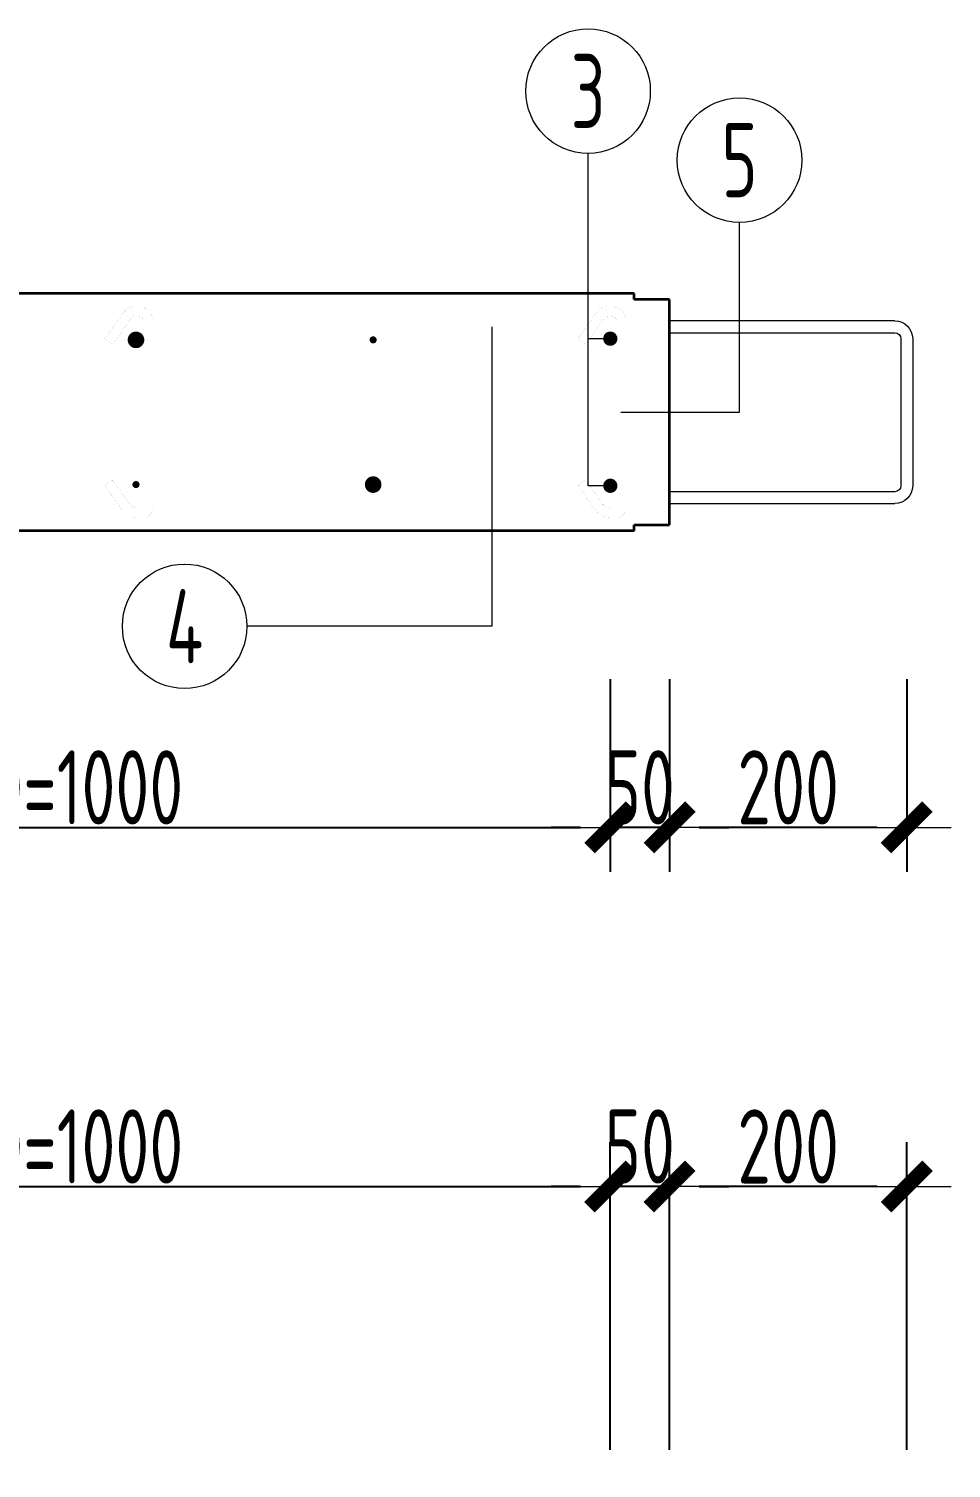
# Model space of a CAD drawing. Extents: x -85320 to 1679916, y -1321939 to 627.
# Drawn here: x 1099976 to 1103087, y -1087332 to -1082478 of the extents above; entities that cross this region are included whole.
import ezdxf
from ezdxf.enums import TextEntityAlignment as Align

# ---------------------------------------------------------------- set-up
doc = ezdxf.new("R2010")
doc.units = 0
doc.header["$LTSCALE"] = 1000
for name, color, linetype, lineweight in [('直线', 7, 'Continuous', 18), ('预制墙墙身水平筋', 130, 'Continuous', 18), ('预制墙墙身纵向受力筋', 1, 'Continuous', 18), ('预制墙墙身纵向非受力筋', 94, 'Continuous', 18), ('预制墙墙身附加筋', 94, 'Continuous', 18), ('预制墙拉筋', 130, 'Continuous', 18), ('预制墙详图标注', 3, 'Continuous', 18), ('预制墙详图轮廓', 3, 'Continuous', 35)]:
    doc.layers.add(name, color=color, linetype=linetype, lineweight=lineweight)
doc.styles.add('样式 1', font='yjkeng.shx', dxfattribs={"width": 0.7, "bigfont": 'yjkchn.shx'})
doc.dimstyles.new('盈建科结构', dxfattribs={"dimscale": 100, "dimtxt": 2.5, "dimasz": 1, "dimexe": 1.5, "dimexo": 0.625, "dimgap": 0.1, "dimtad": 1, "dimdec": 0, "dimrnd": 1, "dimzin": 0, "dimdsep": 46, "dimtxsty": '样式 1', "dimblk": '_yjkbk', "dimblk1": 'ARCHTICK', "dimblk2": 'ARCHTICK', "dimcen": 0.09, "dimadec": 0, "dimazin": 0, "dimtfac": 1, "dimtdec": 4, "dimtix": 1, "dimtmove": 2, "dimatfit": 3, "dimfxl": 1, "dimtolj": 1, "dimtzin": 0, "dimarcsym": 0})

# ---------------------------------------------------------------- blocks, each defined once
blk = doc.blocks.new('_yjkbk')
blk.add_line((-1, 0), (1.5, 0))
blk.add_lwpolyline([(-0.7, -0.7, 0.5, 0.5, 0), (0.7, 0.7, 0.5, 0.5, 0)], format="xyseb")
blk = doc.blocks.new('*D3430')
at = {"layer": 'Defpoints', "color": 0, "transparency": 16777216}
for p in [(1102137.3, -1086381.7), (1102137.3, -1087331.7), (1102937.3, -1087331.7)]:
    blk.add_point(p, dxfattribs=at)
at = {"layer": '预制墙详图标注', "color": 0, "lineweight": -2, "transparency": 16777216}
for p, q in [((1102137.3, -1087269.2), (1102137.3, -1086231.7)), ((1102937.3, -1087269.2), (1102937.3, -1086231.7)), ((1102837.3, -1086381.7), (1102237.3, -1086381.7))]:
    blk.add_line(p, q, dxfattribs=at)
at = {"layer": '预制墙详图标注', "color": 0, "lineweight": -2, "transparency": 16777216, "xscale": 100, "yscale": 100, "zscale": 100, "rotation": 180}
blk.add_blockref('_yjkbk', (1102137.3, -1086381.7), dxfattribs=at)
at = {"layer": '预制墙详图标注', "color": 0, "lineweight": -2, "transparency": 16777216, "xscale": 100, "yscale": 100, "zscale": 100}
blk.add_blockref('_yjkbk', (1102937.3, -1086381.7), dxfattribs=at)
at = {"layer": '预制墙详图标注', "color": 0, "transparency": 16777216, "insert": (1102537.3, -1086371.7), "char_height": 250, "attachment_point": 8, "style": '样式 1'}
blk.add_mtext('\\A1;200', dxfattribs=at)
blk = doc.blocks.new('_ArchTick')
at = {"color": 0, "linetype": 'ByBlock', "const_width": 0.4}
blk.add_lwpolyline([(-0.5, -0.5), (0.5, 0.5)], dxfattribs=at)
blk = doc.blocks.new('*D3431')
at = {"layer": 'Defpoints', "color": 0, "transparency": 16777216}
for p in [(1101937.3, -1086381.7), (1101937.3, -1087331.7), (1102137.3, -1087331.7)]:
    blk.add_point(p, dxfattribs=at)
at = {"layer": '预制墙详图标注', "color": 0, "lineweight": -2, "transparency": 16777216}
for p, q in [((1101937.3, -1087269.2), (1101937.3, -1086231.7)), ((1102137.3, -1087269.2), (1102137.3, -1086231.7)), ((1101837.3, -1086381.7), (1101737.3, -1086381.7)), ((1102137.3, -1086381.7), (1101937.3, -1086381.7)), ((1102237.3, -1086381.7), (1102337.3, -1086381.7))]:
    blk.add_line(p, q, dxfattribs=at)
at = {"layer": '预制墙详图标注', "color": 0, "lineweight": -2, "transparency": 16777216, "xscale": 100, "yscale": 100, "zscale": 100}
blk.add_blockref('_yjkbk', (1101937.3, -1086381.7), dxfattribs=at)
at = {"layer": '预制墙详图标注', "color": 0, "lineweight": -2, "transparency": 16777216, "xscale": 100, "yscale": 100, "zscale": 100, "rotation": 180}
blk.add_blockref('_yjkbk', (1102137.3, -1086381.7), dxfattribs=at)
at = {"layer": '预制墙详图标注', "color": 0, "transparency": 16777216, "insert": (1102037.3, -1086371.7), "char_height": 250, "attachment_point": 8, "style": '样式 1'}
blk.add_mtext('\\A1;50', dxfattribs=at)
blk = doc.blocks.new('*D3432')
at = {"layer": 'Defpoints', "color": 0, "transparency": 16777216}
for p in [(1101937.3, -1086381.7), (1097937.3, -1087331.7), (1101937.3, -1087331.7)]:
    blk.add_point(p, dxfattribs=at)
at = {"layer": '预制墙详图标注', "color": 0, "lineweight": -2, "transparency": 16777216}
for p, q in [((1097937.3, -1087269.2), (1097937.3, -1086231.7)), ((1101937.3, -1087269.2), (1101937.3, -1086231.7)), ((1098037.3, -1086381.7), (1101837.3, -1086381.7))]:
    blk.add_line(p, q, dxfattribs=at)
at = {"layer": '预制墙详图标注', "color": 0, "lineweight": -2, "transparency": 16777216, "xscale": 100, "yscale": 100, "zscale": 100, "rotation": 180}
blk.add_blockref('_yjkbk', (1097937.3, -1086381.7), dxfattribs=at)
at = {"layer": '预制墙详图标注', "color": 0, "lineweight": -2, "transparency": 16777216, "xscale": 100, "yscale": 100, "zscale": 100}
blk.add_blockref('_yjkbk', (1101937.3, -1086381.7), dxfattribs=at)
at = {"layer": '预制墙详图标注', "color": 0, "transparency": 16777216, "insert": (1099937.3, -1086371.7), "char_height": 250, "attachment_point": 8, "style": '样式 1'}
blk.add_mtext('\\A1;5×200=1000', dxfattribs=at)
blk = doc.blocks.new('*D3442')
at = {"layer": 'Defpoints', "color": 0, "transparency": 16777216}
for p in [(1102137.3, -1084670.7), (1102937.3, -1084670.7), (1102137.3, -1085170.7)]:
    blk.add_point(p, dxfattribs=at)
at = {"layer": '预制墙详图标注', "color": 0, "lineweight": -2, "transparency": 16777216}
for p, q in [((1102137.3, -1084670.7), (1102137.3, -1085320.7)), ((1102937.3, -1084670.7), (1102937.3, -1085320.7)), ((1102837.3, -1085170.7), (1102237.3, -1085170.7))]:
    blk.add_line(p, q, dxfattribs=at)
at = {"layer": '预制墙详图标注', "color": 0, "lineweight": -2, "transparency": 16777216, "xscale": 100, "yscale": 100, "zscale": 100, "rotation": 180}
blk.add_blockref('_yjkbk', (1102137.3, -1085170.7), dxfattribs=at)
at = {"layer": '预制墙详图标注', "color": 0, "lineweight": -2, "transparency": 16777216, "xscale": 100, "yscale": 100, "zscale": 100}
blk.add_blockref('_yjkbk', (1102937.3, -1085170.7), dxfattribs=at)
at = {"layer": '预制墙详图标注', "color": 0, "transparency": 16777216, "insert": (1102537.3, -1085160.7), "char_height": 250, "attachment_point": 8, "style": '样式 1'}
blk.add_mtext('\\A1;200', dxfattribs=at)
blk = doc.blocks.new('*D3443')
at = {"layer": 'Defpoints', "color": 0, "transparency": 16777216}
for p in [(1101937.3, -1084670.7), (1102137.3, -1084670.7), (1101937.3, -1085170.7)]:
    blk.add_point(p, dxfattribs=at)
at = {"layer": '预制墙详图标注', "color": 0, "lineweight": -2, "transparency": 16777216}
for p, q in [((1101937.3, -1084670.7), (1101937.3, -1085320.7)), ((1102137.3, -1084670.7), (1102137.3, -1085320.7)), ((1101837.3, -1085170.7), (1101737.3, -1085170.7)), ((1102137.3, -1085170.7), (1101937.3, -1085170.7)), ((1102237.3, -1085170.7), (1102337.3, -1085170.7))]:
    blk.add_line(p, q, dxfattribs=at)
at = {"layer": '预制墙详图标注', "color": 0, "lineweight": -2, "transparency": 16777216, "xscale": 100, "yscale": 100, "zscale": 100}
blk.add_blockref('_yjkbk', (1101937.3, -1085170.7), dxfattribs=at)
at = {"layer": '预制墙详图标注', "color": 0, "lineweight": -2, "transparency": 16777216, "xscale": 100, "yscale": 100, "zscale": 100, "rotation": 180}
blk.add_blockref('_yjkbk', (1102137.3, -1085170.7), dxfattribs=at)
at = {"layer": '预制墙详图标注', "color": 0, "transparency": 16777216, "insert": (1102037.3, -1085160.7), "char_height": 250, "attachment_point": 8, "style": '样式 1'}
blk.add_mtext('\\A1;50', dxfattribs=at)
blk = doc.blocks.new('*D3444')
at = {"layer": 'Defpoints', "color": 0, "transparency": 16777216}
for p in [(1097937.3, -1084670.7), (1101937.3, -1084670.7), (1101937.3, -1085170.7)]:
    blk.add_point(p, dxfattribs=at)
at = {"layer": '预制墙详图标注', "color": 0, "lineweight": -2, "transparency": 16777216}
for p, q in [((1097937.3, -1084733.2), (1097937.3, -1085320.7)), ((1101937.3, -1084733.2), (1101937.3, -1085320.7)), ((1098037.3, -1085170.7), (1101837.3, -1085170.7))]:
    blk.add_line(p, q, dxfattribs=at)
at = {"layer": '预制墙详图标注', "color": 0, "lineweight": -2, "transparency": 16777216, "xscale": 100, "yscale": 100, "zscale": 100, "rotation": 180}
blk.add_blockref('_yjkbk', (1097937.3, -1085170.7), dxfattribs=at)
at = {"layer": '预制墙详图标注', "color": 0, "lineweight": -2, "transparency": 16777216, "xscale": 100, "yscale": 100, "zscale": 100}
blk.add_blockref('_yjkbk', (1101937.3, -1085170.7), dxfattribs=at)
at = {"layer": '预制墙详图标注', "color": 0, "transparency": 16777216, "insert": (1099937.3, -1085160.7), "char_height": 250, "attachment_point": 8, "style": '样式 1'}
blk.add_mtext('\\A1;5×200=1000', dxfattribs=at)
blk = doc.blocks.new('闭口左')
at = {"layer": '预制墙墙身水平筋', "lineweight": 18}
for p, q in [((1032954.4, -832442.8), (1033714.4, -832442.8)), ((1032954.4, -832442.8), (1033714.4, -832442.8)), ((1032954.4, -832442.8), (1033714.4, -832442.8)), ((1032954.4, -832442.8), (1033714.4, -832442.8)), ((1032954.4, -832442.8), (1033714.4, -832442.8)), ((1032954.4, -832442.8), (1033714.4, -832442.8)), ((1032954.4, -832442.8), (1033714.4, -832442.8)), ((1032954.4, -832442.8), (1033714.4, -832442.8)), ((1032954.4, -832442.8), (1033714.4, -832442.8)), ((1032954.4, -832442.8), (1033714.4, -832442.8)), ((1032954.4, -832442.8), (1033714.4, -832442.8)), ((1032954.4, -832442.8), (1033714.4, -832442.8)), ((1032954.4, -832442.8), (1033714.4, -832442.8)), ((1032954.4, -832442.8), (1033714.4, -832442.8)), ((1032954.4, -832442.8), (1033714.4, -832442.8)), ((1033714.4, -832482.8), (1032954.4, -832482.8)), ((1033714.4, -832482.8), (1032954.4, -832482.8)), ((1033714.4, -832482.8), (1032954.4, -832482.8)), ((1033714.4, -832482.8), (1032954.4, -832482.8)), ((1033714.4, -832482.8), (1032954.4, -832482.8)), ((1033714.4, -832482.8), (1032954.4, -832482.8)), ((1033714.4, -832482.8), (1032954.4, -832482.8)), ((1033714.4, -832482.8), (1032954.4, -832482.8)), ((1033714.4, -832482.8), (1032954.4, -832482.8)), ((1033714.4, -832482.8), (1032954.4, -832482.8)), ((1033714.4, -832482.8), (1032954.4, -832482.8)), ((1033714.4, -832482.8), (1032954.4, -832482.8)), ((1033714.4, -832482.8), (1032954.4, -832482.8)), ((1033714.4, -832482.8), (1032954.4, -832482.8)), ((1033714.4, -832482.8), (1032954.4, -832482.8)), ((1032954.4, -833018.8), (1033714.4, -833018.8)), ((1033714.4, -833058.8), (1032954.4, -833058.8))]:
    blk.add_line(p, q, dxfattribs=at)
at = {"layer": '预制墙墙身水平筋', "color": 4}
for p, q in [((1032894.4, -832502.8), (1032894.4, -832998.8)), ((1032934.4, -832502.8), (1032934.4, -832998.8))]:
    blk.add_line(p, q, dxfattribs=at)
at = {"layer": '预制墙墙身水平筋', "lineweight": 18}
for centre, radius, start, end in [((1032954.4, -832502.8), 60, 90, 180), ((1032954.4, -832502.8), 60, 90, 180), ((1032954.4, -832502.8), 60, 90, 180), ((1032954.4, -832502.8), 60, 90, 180), ((1032954.4, -832502.8), 60, 90, 180), ((1032954.4, -832502.8), 60, 90, 180), ((1032954.4, -832502.8), 60, 90, 180), ((1032954.4, -832502.8), 60, 90, 180), ((1032954.4, -832502.8), 60, 90, 180), ((1032954.4, -832502.8), 60, 90, 180), ((1032954.4, -832502.8), 60, 90, 180), ((1032954.4, -832502.8), 60, 90, 180), ((1032954.4, -832502.8), 60, 90, 180), ((1032954.4, -832502.8), 60, 90, 180), ((1032954.4, -832502.8), 20, 90, 180), ((1032954.4, -832502.8), 20, 90, 180), ((1032954.4, -832502.8), 20, 90, 180), ((1032954.4, -832502.8), 20, 90, 180), ((1032954.4, -832502.8), 20, 90, 180), ((1032954.4, -832502.8), 20, 90, 180), ((1032954.4, -832502.8), 20, 90, 180), ((1032954.4, -832502.8), 20, 90, 180), ((1032954.4, -832502.8), 20, 90, 180), ((1032954.4, -832502.8), 20, 90, 180), ((1032954.4, -832502.8), 20, 90, 180), ((1032954.4, -832502.8), 20, 90, 180), ((1032954.4, -832502.8), 20, 90, 180), ((1032954.4, -832502.8), 20, 90, 180), ((1032954.4, -832998.8), 60, 180, 270), ((1032954.4, -832998.8), 20, 180, 270)]:
    blk.add_arc(centre, radius, start, end, dxfattribs=at)

msp = doc.modelspace()

# ---------------------------------------------------------------- linework, layer by layer
at = {"layer": '直线', "lineweight": 18}
for p, q in [((1101937.303, -1083522.706), (1101862.303, -1083522.706)), ((1101537.303, -1084058.706), (1101537.303, -1084492.706))]:
    msp.add_line(p, q, dxfattribs=at)
for points in [[(1101937.303, -1084018.706), (1101862.303, -1084018.706), (1101862.303, -1082897.706)], [(1101973.303, -1083770.706), (1102373.303, -1083770.706), (1102373.303, -1083130.706)], [(1101537.303, -1083482.706), (1101537.303, -1084492.706), (1100711.303, -1084492.706)]]:
    msp.add_lwpolyline(points, dxfattribs=at)
for centre in [(1101862.303, -1082687.706), (1102373.303, -1082920.706), (1100501.303, -1084492.706)]:
    msp.add_circle(centre, 210, dxfattribs=at)
at = {"layer": '预制墙墙身水平筋', "lineweight": 18, "const_width": 0.18}
for points in [[(1102137.303, -1083462.706), (1097737.303, -1083462.706)], [(1102137.303, -1083462.706), (1097737.303, -1083462.706)], [(1102137.303, -1083462.706), (1097737.303, -1083462.706)], [(1102137.303, -1083462.706), (1097737.303, -1083462.706)], [(1102137.303, -1083462.706), (1097737.303, -1083462.706)], [(1102137.303, -1083462.706), (1097737.303, -1083462.706)], [(1102137.303, -1083462.706), (1097737.303, -1083462.706)], [(1102137.303, -1083462.706), (1097737.303, -1083462.706)], [(1102137.303, -1083462.706), (1097737.303, -1083462.706)], [(1102137.303, -1083462.706), (1097737.303, -1083462.706)], [(1102137.303, -1083462.706), (1097737.303, -1083462.706)], [(1102137.303, -1083462.706), (1097737.303, -1083462.706)], [(1102137.303, -1083462.706), (1097737.303, -1083462.706)], [(1102137.303, -1083462.706), (1097737.303, -1083462.706)], [(1102137.303, -1083462.706), (1097737.303, -1083462.706)], [(1097737.303, -1083502.706), (1102137.303, -1083502.706)], [(1097737.303, -1083502.706), (1102137.303, -1083502.706)], [(1097737.303, -1083502.706), (1102137.303, -1083502.706)], [(1097737.303, -1083502.706), (1102137.303, -1083502.706)], [(1097737.303, -1083502.706), (1102137.303, -1083502.706)], [(1097737.303, -1083502.706), (1102137.303, -1083502.706)], [(1097737.303, -1083502.706), (1102137.303, -1083502.706)], [(1097737.303, -1083502.706), (1102137.303, -1083502.706)], [(1097737.303, -1083502.706), (1102137.303, -1083502.706)], [(1097737.303, -1083502.706), (1102137.303, -1083502.706)], [(1097737.303, -1083502.706), (1102137.303, -1083502.706)], [(1097737.303, -1083502.706), (1102137.303, -1083502.706)], [(1097737.303, -1083502.706), (1102137.303, -1083502.706)], [(1097737.303, -1083502.706), (1102137.303, -1083502.706)], [(1097737.303, -1083502.706), (1102137.303, -1083502.706)], [(1102137.303, -1084038.706), (1097737.303, -1084038.706)], [(1102137.303, -1084038.706), (1097737.303, -1084038.706)], [(1102137.303, -1084038.706), (1097737.303, -1084038.706)], [(1102137.303, -1084038.706), (1097737.303, -1084038.706)], [(1102137.303, -1084038.706), (1097737.303, -1084038.706)], [(1102137.303, -1084038.706), (1097737.303, -1084038.706)], [(1102137.303, -1084038.706), (1097737.303, -1084038.706)], [(1102137.303, -1084038.706), (1097737.303, -1084038.706)], [(1102137.303, -1084038.706), (1097737.303, -1084038.706)], [(1102137.303, -1084038.706), (1097737.303, -1084038.706)], [(1102137.303, -1084038.706), (1097737.303, -1084038.706)], [(1102137.303, -1084038.706), (1097737.303, -1084038.706)], [(1102137.303, -1084038.706), (1097737.303, -1084038.706)], [(1102137.303, -1084038.706), (1097737.303, -1084038.706)], [(1102137.303, -1084038.706), (1097737.303, -1084038.706)], [(1097737.303, -1084078.706), (1102137.303, -1084078.706)], [(1097737.303, -1084078.706), (1102137.303, -1084078.706)], [(1097737.303, -1084078.706), (1102137.303, -1084078.706)], [(1097737.303, -1084078.706), (1102137.303, -1084078.706)], [(1097737.303, -1084078.706), (1102137.303, -1084078.706)], [(1097737.303, -1084078.706), (1102137.303, -1084078.706)], [(1097737.303, -1084078.706), (1102137.303, -1084078.706)], [(1097737.303, -1084078.706), (1102137.303, -1084078.706)], [(1097737.303, -1084078.706), (1102137.303, -1084078.706)], [(1097737.303, -1084078.706), (1102137.303, -1084078.706)], [(1097737.303, -1084078.706), (1102137.303, -1084078.706)], [(1097737.303, -1084078.706), (1102137.303, -1084078.706)], [(1097737.303, -1084078.706), (1102137.303, -1084078.706)], [(1097737.303, -1084078.706), (1102137.303, -1084078.706)], [(1097737.303, -1084078.706), (1102137.303, -1084078.706)]]:
    msp.add_lwpolyline(points, dxfattribs=at)
at = {"layer": '预制墙墙身纵向受力筋', "lineweight": 18, "const_width": 28}
for points in [[(1100323.303, -1083526.706, -1), (1100351.303, -1083526.706, -1)], [(1101123.303, -1084014.706, -1), (1101151.303, -1084014.706, -1)]]:
    msp.add_lwpolyline(points, format="xyb", close=True, dxfattribs=at)
at = {"layer": '预制墙墙身纵向非受力筋', "lineweight": 18, "const_width": 12}
for points in [[(1101131.303, -1083526.706, -1), (1101143.303, -1083526.706, -1)], [(1100331.303, -1084014.706, -1), (1100343.303, -1084014.706, -1)]]:
    msp.add_lwpolyline(points, format="xyb", close=True, dxfattribs=at)
at = {"layer": '预制墙墙身附加筋', "lineweight": 18, "const_width": 24}
for points in [[(1101925.303, -1083522.706, -1), (1101949.303, -1083522.706, -1)], [(1101925.303, -1084018.706, -1), (1101949.303, -1084018.706, -1)]]:
    msp.add_lwpolyline(points, format="xyb", close=True, dxfattribs=at)
at = {"layer": '预制墙拉筋', "lineweight": 18, "const_width": 0.18}
for points in [[(1100231.809, -1084017.544), (1100286.922, -1084095.456, 0.24342753), (1100347.306, -1084126.706), (1100362.304, -1084126.706, 0.41421357), (1100393.303, -1084095.707), (1100393.303, -1083460.703, 0.41421357), (1100347.306, -1083414.706), (1100332.307, -1083414.706, 0.24342753), (1100295.584, -1083433.711), (1100231.809, -1083523.867), (1100257.933, -1083542.347), (1100321.708, -1083452.191, -0.24342753), (1100332.307, -1083446.706), (1100347.306, -1083446.706, -0.41421357), (1100361.303, -1083460.703), (1100361.303, -1084095.707), (1100363.306, -1084095.707, -0.41421357), (1100362.304, -1084096.708), (1100362.304, -1084094.706), (1100347.306, -1084094.706, -0.24342753), (1100313.047, -1084076.976), (1100257.933, -1083999.064)], [(1100231.809, -1084017.544), (1100286.922, -1084095.456, 0.24342753), (1100347.306, -1084126.706), (1100362.304, -1084126.706, 0.41421357), (1100393.303, -1084095.707), (1100393.303, -1083460.703, 0.41421357), (1100347.306, -1083414.706), (1100332.307, -1083414.706, 0.24342753), (1100295.584, -1083433.711), (1100231.809, -1083523.867), (1100257.933, -1083542.347), (1100321.708, -1083452.191, -0.24342753), (1100332.307, -1083446.706), (1100347.306, -1083446.706, -0.41421357), (1100361.303, -1083460.703), (1100361.303, -1084095.707), (1100363.306, -1084095.707, -0.41421357), (1100362.304, -1084096.708), (1100362.304, -1084094.706), (1100347.306, -1084094.706, -0.24342753), (1100313.047, -1084076.976), (1100257.933, -1083999.064)], [(1100231.809, -1084017.544), (1100286.922, -1084095.456, 0.24342753), (1100347.306, -1084126.706), (1100362.304, -1084126.706, 0.41421357), (1100393.303, -1084095.707), (1100393.303, -1083460.703, 0.41421357), (1100347.306, -1083414.706), (1100332.307, -1083414.706, 0.24342753), (1100295.584, -1083433.711), (1100231.809, -1083523.867), (1100257.933, -1083542.347), (1100321.708, -1083452.191, -0.24342753), (1100332.307, -1083446.706), (1100347.306, -1083446.706, -0.41421357), (1100361.303, -1083460.703), (1100361.303, -1084095.707), (1100363.306, -1084095.707, -0.41421357), (1100362.304, -1084096.708), (1100362.304, -1084094.706), (1100347.306, -1084094.706, -0.24342753), (1100313.047, -1084076.976), (1100257.933, -1083999.064)], [(1100231.809, -1084017.544), (1100286.922, -1084095.456, 0.24342753), (1100347.306, -1084126.706), (1100362.304, -1084126.706, 0.41421357), (1100393.303, -1084095.707), (1100393.303, -1083460.703, 0.41421357), (1100347.306, -1083414.706), (1100332.307, -1083414.706, 0.24342753), (1100295.584, -1083433.711), (1100231.809, -1083523.867), (1100257.933, -1083542.347), (1100321.708, -1083452.191, -0.24342753), (1100332.307, -1083446.706), (1100347.306, -1083446.706, -0.41421357), (1100361.303, -1083460.703), (1100361.303, -1084095.707), (1100363.306, -1084095.707, -0.41421357), (1100362.304, -1084096.708), (1100362.304, -1084094.706), (1100347.306, -1084094.706, -0.24342753), (1100313.047, -1084076.976), (1100257.933, -1083999.064)], [(1100231.809, -1084017.544), (1100286.922, -1084095.456, 0.24342753), (1100347.306, -1084126.706), (1100362.304, -1084126.706, 0.41421357), (1100393.303, -1084095.707), (1100393.303, -1083460.703, 0.41421357), (1100347.306, -1083414.706), (1100332.307, -1083414.706, 0.24342753), (1100295.584, -1083433.711), (1100231.809, -1083523.867), (1100257.933, -1083542.347), (1100321.708, -1083452.191, -0.24342753), (1100332.307, -1083446.706), (1100347.306, -1083446.706, -0.41421357), (1100361.303, -1083460.703), (1100361.303, -1084095.707), (1100363.306, -1084095.707, -0.41421357), (1100362.304, -1084096.708), (1100362.304, -1084094.706), (1100347.306, -1084094.706, -0.24342753), (1100313.047, -1084076.976), (1100257.933, -1083999.064)], [(1101827.809, -1084017.544), (1101882.922, -1084095.456, 0.24342753), (1101943.306, -1084126.706), (1101958.304, -1084126.706, 0.41421357), (1101989.303, -1084095.707), (1101989.303, -1083460.703, 0.41421357), (1101943.306, -1083414.706), (1101928.307, -1083414.706, 0.24342753), (1101891.584, -1083433.711), (1101827.809, -1083523.867), (1101853.933, -1083542.347), (1101917.708, -1083452.191, -0.24342753), (1101928.307, -1083446.706), (1101943.306, -1083446.706, -0.41421357), (1101957.303, -1083460.703), (1101957.303, -1084095.707), (1101959.306, -1084095.707, -0.41421357), (1101958.304, -1084096.708), (1101958.304, -1084094.706), (1101943.306, -1084094.706, -0.24342753), (1101909.047, -1084076.976), (1101853.933, -1083999.064)], [(1101827.809, -1084017.544), (1101882.922, -1084095.456, 0.24342753), (1101943.306, -1084126.706), (1101958.304, -1084126.706, 0.41421357), (1101989.303, -1084095.707), (1101989.303, -1083460.703, 0.41421357), (1101943.306, -1083414.706), (1101928.307, -1083414.706, 0.24342753), (1101891.584, -1083433.711), (1101827.809, -1083523.867), (1101853.933, -1083542.347), (1101917.708, -1083452.191, -0.24342753), (1101928.307, -1083446.706), (1101943.306, -1083446.706, -0.41421357), (1101957.303, -1083460.703), (1101957.303, -1084095.707), (1101959.306, -1084095.707, -0.41421357), (1101958.304, -1084096.708), (1101958.304, -1084094.706), (1101943.306, -1084094.706, -0.24342753), (1101909.047, -1084076.976), (1101853.933, -1083999.064)], [(1101827.809, -1084017.544), (1101882.922, -1084095.456, 0.24342753), (1101943.306, -1084126.706), (1101958.304, -1084126.706, 0.41421357), (1101989.303, -1084095.707), (1101989.303, -1083460.703, 0.41421357), (1101943.306, -1083414.706), (1101928.307, -1083414.706, 0.24342753), (1101891.584, -1083433.711), (1101827.809, -1083523.867), (1101853.933, -1083542.347), (1101917.708, -1083452.191, -0.24342753), (1101928.307, -1083446.706), (1101943.306, -1083446.706, -0.41421357), (1101957.303, -1083460.703), (1101957.303, -1084095.707), (1101959.306, -1084095.707, -0.41421357), (1101958.304, -1084096.708), (1101958.304, -1084094.706), (1101943.306, -1084094.706, -0.24342753), (1101909.047, -1084076.976), (1101853.933, -1083999.064)], [(1101827.809, -1084017.544), (1101882.922, -1084095.456, 0.24342753), (1101943.306, -1084126.706), (1101958.304, -1084126.706, 0.41421357), (1101989.303, -1084095.707), (1101989.303, -1083460.703, 0.41421357), (1101943.306, -1083414.706), (1101928.307, -1083414.706, 0.24342753), (1101891.584, -1083433.711), (1101827.809, -1083523.867), (1101853.933, -1083542.347), (1101917.708, -1083452.191, -0.24342753), (1101928.307, -1083446.706), (1101943.306, -1083446.706, -0.41421357), (1101957.303, -1083460.703), (1101957.303, -1084095.707), (1101959.306, -1084095.707, -0.41421357), (1101958.304, -1084096.708), (1101958.304, -1084094.706), (1101943.306, -1084094.706, -0.24342753), (1101909.047, -1084076.976), (1101853.933, -1083999.064)], [(1101827.809, -1084017.544), (1101882.922, -1084095.456, 0.24342753), (1101943.306, -1084126.706), (1101958.304, -1084126.706, 0.41421357), (1101989.303, -1084095.707), (1101989.303, -1083460.703, 0.41421357), (1101943.306, -1083414.706), (1101928.307, -1083414.706, 0.24342753), (1101891.584, -1083433.711), (1101827.809, -1083523.867), (1101853.933, -1083542.347), (1101917.708, -1083452.191, -0.24342753), (1101928.307, -1083446.706), (1101943.306, -1083446.706, -0.41421357), (1101957.303, -1083460.703), (1101957.303, -1084095.707), (1101959.306, -1084095.707, -0.41421357), (1101958.304, -1084096.708), (1101958.304, -1084094.706), (1101943.306, -1084094.706, -0.24342753), (1101909.047, -1084076.976), (1101853.933, -1083999.064)], [(1101827.809, -1084017.544), (1101882.922, -1084095.456, 0.24342753), (1101943.306, -1084126.706), (1101958.304, -1084126.706, 0.41421357), (1101989.303, -1084095.707), (1101989.303, -1083460.703, 0.41421357), (1101943.306, -1083414.706), (1101928.307, -1083414.706, 0.24342753), (1101891.584, -1083433.711), (1101827.809, -1083523.867), (1101853.933, -1083542.347), (1101917.708, -1083452.191, -0.24342753), (1101928.307, -1083446.706), (1101943.306, -1083446.706, -0.41421357), (1101957.303, -1083460.703), (1101957.303, -1084095.707), (1101959.306, -1084095.707, -0.41421357), (1101958.304, -1084096.708), (1101958.304, -1084094.706), (1101943.306, -1084094.706, -0.24342753), (1101909.047, -1084076.976), (1101853.933, -1083999.064)], [(1101827.809, -1084017.544), (1101882.922, -1084095.456, 0.24342753), (1101943.306, -1084126.706), (1101958.304, -1084126.706, 0.41421357), (1101989.303, -1084095.707), (1101989.303, -1083460.703, 0.41421357), (1101943.306, -1083414.706), (1101928.307, -1083414.706, 0.24342753), (1101891.584, -1083433.711), (1101827.809, -1083523.867), (1101853.933, -1083542.347), (1101917.708, -1083452.191, -0.24342753), (1101928.307, -1083446.706), (1101943.306, -1083446.706, -0.41421357), (1101957.303, -1083460.703), (1101957.303, -1084095.707), (1101959.306, -1084095.707, -0.41421357), (1101958.304, -1084096.708), (1101958.304, -1084094.706), (1101943.306, -1084094.706, -0.24342753), (1101909.047, -1084076.976), (1101853.933, -1083999.064)], [(1101827.809, -1084017.544), (1101882.922, -1084095.456, 0.24342753), (1101943.306, -1084126.706), (1101958.304, -1084126.706, 0.41421357), (1101989.303, -1084095.707), (1101989.303, -1083460.703, 0.41421357), (1101943.306, -1083414.706), (1101928.307, -1083414.706, 0.24342753), (1101891.584, -1083433.711), (1101827.809, -1083523.867), (1101853.933, -1083542.347), (1101917.708, -1083452.191, -0.24342753), (1101928.307, -1083446.706), (1101943.306, -1083446.706, -0.41421357), (1101957.303, -1083460.703), (1101957.303, -1084095.707), (1101959.306, -1084095.707, -0.41421357), (1101958.304, -1084096.708), (1101958.304, -1084094.706), (1101943.306, -1084094.706, -0.24342753), (1101909.047, -1084076.976), (1101853.933, -1083999.064)], [(1101827.809, -1084017.544), (1101882.922, -1084095.456, 0.24342753), (1101943.306, -1084126.706), (1101958.304, -1084126.706, 0.41421357), (1101989.303, -1084095.707), (1101989.303, -1083460.703, 0.41421357), (1101943.306, -1083414.706), (1101928.307, -1083414.706, 0.24342753), (1101891.584, -1083433.711), (1101827.809, -1083523.867), (1101853.933, -1083542.347), (1101917.708, -1083452.191, -0.24342753), (1101928.307, -1083446.706), (1101943.306, -1083446.706, -0.41421357), (1101957.303, -1083460.703), (1101957.303, -1084095.707), (1101959.306, -1084095.707, -0.41421357), (1101958.304, -1084096.708), (1101958.304, -1084094.706), (1101943.306, -1084094.706, -0.24342753), (1101909.047, -1084076.976), (1101853.933, -1083999.064)], [(1101827.809, -1084017.544), (1101882.922, -1084095.456, 0.24342753), (1101943.306, -1084126.706), (1101958.304, -1084126.706, 0.41421357), (1101989.303, -1084095.707), (1101989.303, -1083460.703, 0.41421357), (1101943.306, -1083414.706), (1101928.307, -1083414.706, 0.24342753), (1101891.584, -1083433.711), (1101827.809, -1083523.867), (1101853.933, -1083542.347), (1101917.708, -1083452.191, -0.24342753), (1101928.307, -1083446.706), (1101943.306, -1083446.706, -0.41421357), (1101957.303, -1083460.703), (1101957.303, -1084095.707), (1101959.306, -1084095.707, -0.41421357), (1101958.304, -1084096.708), (1101958.304, -1084094.706), (1101943.306, -1084094.706, -0.24342753), (1101909.047, -1084076.976), (1101853.933, -1083999.064)], [(1101827.809, -1084017.544), (1101882.922, -1084095.456, 0.24342753), (1101943.306, -1084126.706), (1101958.304, -1084126.706, 0.41421357), (1101989.303, -1084095.707), (1101989.303, -1083460.703, 0.41421357), (1101943.306, -1083414.706), (1101928.307, -1083414.706, 0.24342753), (1101891.584, -1083433.711), (1101827.809, -1083523.867), (1101853.933, -1083542.347), (1101917.708, -1083452.191, -0.24342753), (1101928.307, -1083446.706), (1101943.306, -1083446.706, -0.41421357), (1101957.303, -1083460.703), (1101957.303, -1084095.707), (1101959.306, -1084095.707, -0.41421357), (1101958.304, -1084096.708), (1101958.304, -1084094.706), (1101943.306, -1084094.706, -0.24342753), (1101909.047, -1084076.976), (1101853.933, -1083999.064)], [(1101827.809, -1084017.544), (1101882.922, -1084095.456, 0.24342753), (1101943.306, -1084126.706), (1101958.304, -1084126.706, 0.41421357), (1101989.303, -1084095.707), (1101989.303, -1083460.703, 0.41421357), (1101943.306, -1083414.706), (1101928.307, -1083414.706, 0.24342753), (1101891.584, -1083433.711), (1101827.809, -1083523.867), (1101853.933, -1083542.347), (1101917.708, -1083452.191, -0.24342753), (1101928.307, -1083446.706), (1101943.306, -1083446.706, -0.41421357), (1101957.303, -1083460.703), (1101957.303, -1084095.707), (1101959.306, -1084095.707, -0.41421357), (1101958.304, -1084096.708), (1101958.304, -1084094.706), (1101943.306, -1084094.706, -0.24342753), (1101909.047, -1084076.976), (1101853.933, -1083999.064)], [(1101827.809, -1084017.544), (1101882.922, -1084095.456, 0.24342753), (1101943.306, -1084126.706), (1101958.304, -1084126.706, 0.41421357), (1101989.303, -1084095.707), (1101989.303, -1083460.703, 0.41421357), (1101943.306, -1083414.706), (1101928.307, -1083414.706, 0.24342753), (1101891.584, -1083433.711), (1101827.809, -1083523.867), (1101853.933, -1083542.347), (1101917.708, -1083452.191, -0.24342753), (1101928.307, -1083446.706), (1101943.306, -1083446.706, -0.41421357), (1101957.303, -1083460.703), (1101957.303, -1084095.707), (1101959.306, -1084095.707, -0.41421357), (1101958.304, -1084096.708), (1101958.304, -1084094.706), (1101943.306, -1084094.706, -0.24342753), (1101909.047, -1084076.976), (1101853.933, -1083999.064)], [(1101827.809, -1084017.544), (1101882.922, -1084095.456, 0.24342753), (1101943.306, -1084126.706), (1101958.304, -1084126.706, 0.41421357), (1101989.303, -1084095.707), (1101989.303, -1083460.703, 0.41421357), (1101943.306, -1083414.706), (1101928.307, -1083414.706, 0.24342753), (1101891.584, -1083433.711), (1101827.809, -1083523.867), (1101853.933, -1083542.347), (1101917.708, -1083452.191, -0.24342753), (1101928.307, -1083446.706), (1101943.306, -1083446.706, -0.41421357), (1101957.303, -1083460.703), (1101957.303, -1084095.707), (1101959.306, -1084095.707, -0.41421357), (1101958.304, -1084096.708), (1101958.304, -1084094.706), (1101943.306, -1084094.706, -0.24342753), (1101909.047, -1084076.976), (1101853.933, -1083999.064)], [(1101827.809, -1084017.544), (1101882.922, -1084095.456, 0.24342753), (1101943.306, -1084126.706), (1101958.304, -1084126.706, 0.41421357), (1101989.303, -1084095.707), (1101989.303, -1083460.703, 0.41421357), (1101943.306, -1083414.706), (1101928.307, -1083414.706, 0.24342753), (1101891.584, -1083433.711), (1101827.809, -1083523.867), (1101853.933, -1083542.347), (1101917.708, -1083452.191, -0.24342753), (1101928.307, -1083446.706), (1101943.306, -1083446.706, -0.41421357), (1101957.303, -1083460.703), (1101957.303, -1084095.707), (1101959.306, -1084095.707, -0.41421357), (1101958.304, -1084096.708), (1101958.304, -1084094.706), (1101943.306, -1084094.706, -0.24342753), (1101909.047, -1084076.976), (1101853.933, -1083999.064)]]:
    msp.add_lwpolyline(points, format="xyb", close=True, dxfattribs=at)
at = {"layer": '预制墙详图轮廓', "lineweight": 35}
for p, q in [((1102017.303, -1083370.706), (1097857.303, -1083370.706)), ((1102017.303, -1083390.706), (1102017.303, -1083370.706)), ((1102137.303, -1083390.706), (1102017.303, -1083390.706)), ((1102137.303, -1084150.706), (1102137.303, -1083390.706)), ((1102017.303, -1084170.706), (1097857.303, -1084170.706)), ((1102017.303, -1084170.706), (1102017.303, -1084150.706)), ((1102017.303, -1084150.706), (1102137.303, -1084150.706))]:
    msp.add_line(p, q, dxfattribs=at)

# ---------------------------------------------------------------- block references
at = {"layer": '预制墙墙身水平筋', "color": 4, "xscale": -1}
msp.add_blockref('闭口左', (2135851.674, -251019.858), dxfattribs=at)

# ---------------------------------------------------------------- texts
at = {"layer": '直线', "linetype": 'Continuous', "style": '样式 1', "width": 0.7}
for s, p in [('3', (1101862.303, -1082687.706)), ('5', (1102373.303, -1082920.706)), ('4', (1100501.303, -1084492.706))]:
    msp.add_text(s, height=250, dxfattribs=at).set_placement(p, align=Align.MIDDLE_CENTER)

# ---------------------------------------------------------------- dimensions: what is measured, and where the dimension line sits
at = {"layer": '预制墙详图标注'}
for p1, p2, distance, picture, middle in [((1097937.303, -1084670.706), (1101937.303, -1084670.706), -500, '*D3444', (1099937.303, -1085035.706)), ((1097937.303, -1087331.706), (1101937.303, -1087331.706), 950, '*D3432', (1099937.303, -1086246.706))]:
    dim = msp.add_aligned_dim(p1=p1, p2=p2, distance=distance, text='5×200=1000', dimstyle='盈建科结构', override={"dimscale": 100, "dimtxt": 2.5, "dimasz": 1, "dimexe": 1.5, "dimexo": 0.625, "dimgap": 0.1, "dimtad": 1, "dimlfac": 0.25, "dimrnd": 5, "dimdle": 0, "dimtix": 1, "dimfxlon": 0}, dxfattribs=at)
    dim.commit()
    dim.dimension.update_dxf_attribs({"geometry": picture, "text_midpoint": middle})
for p1, p2, distance, override, picture, middle in [((1102137.303, -1084670.706), (1101937.303, -1084670.706), 500, {"dimscale": 100, "dimtxt": 2.5, "dimasz": 1, "dimexe": 1.5, "dimexo": 0, "dimgap": 0.1, "dimtad": 1, "dimlfac": 0.25, "dimrnd": 5, "dimdle": 0, "dimfxlon": 0}, '*D3443', (1102037.303, -1085035.706)), ((1102937.303, -1084670.706), (1102137.303, -1084670.706), 500, {"dimscale": 100, "dimtxt": 2.5, "dimasz": 1, "dimexe": 1.5, "dimexo": 0, "dimgap": 0.1, "dimtad": 1, "dimlfac": 0.25, "dimrnd": 5, "dimdle": 0, "dimfxlon": 0}, '*D3442', (1102537.303, -1085035.706)), ((1102137.303, -1087331.706), (1101937.303, -1087331.706), -950, {"dimscale": 100, "dimtxt": 2.5, "dimasz": 1, "dimexe": 1.5, "dimexo": 0.625, "dimgap": 0.1, "dimtad": 1, "dimlfac": 0.25, "dimrnd": 5, "dimdle": 0, "dimtix": 1, "dimfxlon": 0}, '*D3431', (1102037.303, -1086246.706)), ((1102937.303, -1087331.706), (1102137.303, -1087331.706), -950, {"dimscale": 100, "dimtxt": 2.5, "dimasz": 1, "dimexe": 1.5, "dimexo": 0.625, "dimgap": 0.1, "dimtad": 1, "dimlfac": 0.25, "dimrnd": 5, "dimdle": 0, "dimtix": 1, "dimfxlon": 0}, '*D3430', (1102537.303, -1086246.706))]:
    dim = msp.add_aligned_dim(p1=p1, p2=p2, distance=distance, dimstyle='盈建科结构', override=override, dxfattribs=at)
    dim.commit()
    dim.dimension.update_dxf_attribs({"geometry": picture, "text_midpoint": middle})

doc.saveas('drawing.dxf')
